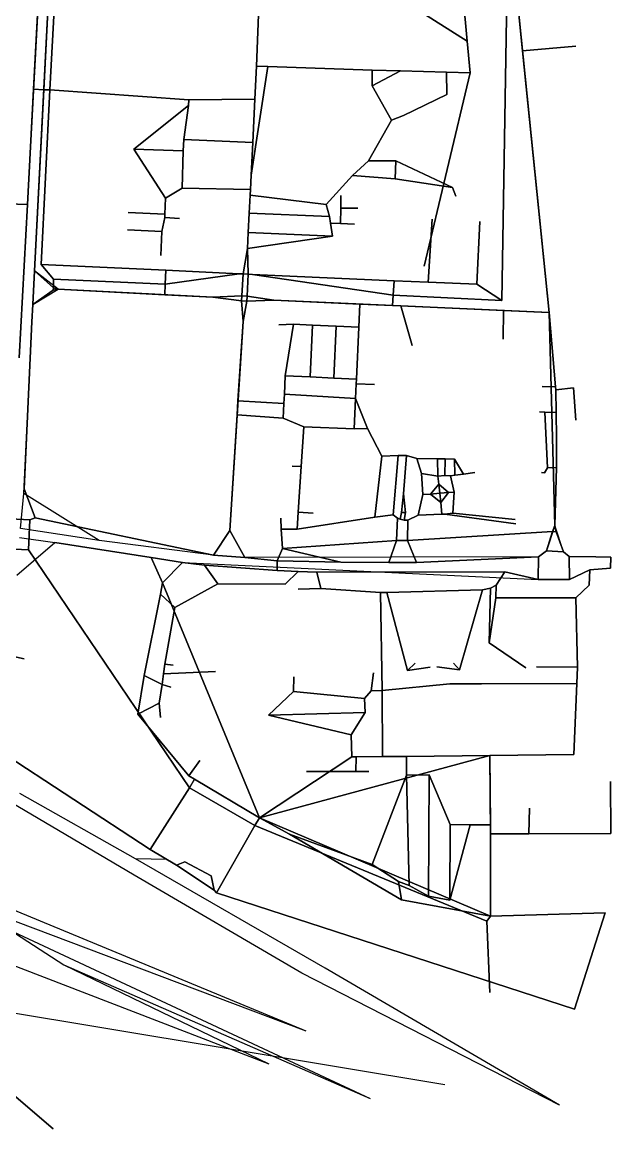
# Model space of a CAD drawing. Header units: metres. Extents: x 327752 to 330295, y 2791490 to 2794271.
# Drawn here: x 329762 to 330269, y 2791490 to 2792442 of the extents above; entities that cross this region are included whole.
import ezdxf

# ---------------------------------------------------------------- set-up
doc = ezdxf.new("R2010")
doc.units = ezdxf.units.M

msp = doc.modelspace()

# ---------------------------------------------------------------- linework, layer by layer
for p, q in [((329772.95, 2792228.06), (329793.61, 2792628.79)), ((329780.36, 2792538.51), (329759.77, 2792153.4)), ((329780.99, 2792383.92), (329787.46, 2792509.58)), ((329787.46, 2792509.58), (329780.99, 2792383.92)), ((329786.19, 2792383.79), (329793.25, 2792512.31)), ((329793.25, 2792512.31), (329786.19, 2792383.79)), ((329963.88, 2792404.3), (329967.89, 2792502.32)), ((329967.89, 2792502.32), (329963.88, 2792404.3)), ((330145.12, 2792425.69), (330140.7, 2792476.62)), ((330140.7, 2792476.62), (330145.12, 2792425.69)), ((330179.63, 2792478.36), (330175.08, 2792202.64)), ((330175.08, 2792202.64), (330179.63, 2792478.36)), ((330089.02, 2792461.78), (330145.12, 2792425.69)), ((330145.12, 2792425.69), (330089.02, 2792461.78)), ((330215.62, 2792192.45), (330188.23, 2792463.48)), ((330192.77, 2792417.41), (330188.23, 2792463.48)), ((330188.23, 2792463.48), (330192.77, 2792417.41)), ((330188.23, 2792463.48), (330215.62, 2792192.45)), ((329772.25, 2792384.38), (329776.26, 2792459.44)), ((329776.26, 2792459.44), (329772.25, 2792384.38)), ((330145.12, 2792425.69), (330147.66, 2792398.48)), ((330147.66, 2792398.48), (330145.12, 2792425.69)), ((330192.77, 2792417.41), (330238.73, 2792421.47)), ((330238.73, 2792421.47), (330192.77, 2792417.41)), ((330215.62, 2792192.45), (330192.77, 2792417.41)), ((330192.77, 2792417.41), (330215.62, 2792192.45)), ((329973.82, 2792403.96), (329959.51, 2792310.44)), ((329959.51, 2792310.44), (329973.82, 2792403.96)), ((329963.88, 2792404.3), (329962.48, 2792375.9)), ((329962.48, 2792375.9), (329963.88, 2792404.3)), ((329973.82, 2792403.96), (329963.88, 2792404.3)), ((329963.88, 2792404.3), (329973.82, 2792403.96)), ((329973.82, 2792403.96), (330063.5, 2792400.98)), ((330063.5, 2792400.98), (329973.82, 2792403.96)), ((330063.5, 2792400.98), (330063.6, 2792387.51)), ((330063.5, 2792400.98), (330088, 2792400.26)), ((330063.6, 2792387.51), (330063.5, 2792400.98)), ((330088, 2792400.26), (330063.5, 2792400.98)), ((330063.6, 2792387.51), (330088, 2792400.26)), ((330088, 2792400.26), (330063.6, 2792387.51)), ((330088, 2792400.26), (330127.31, 2792399.09)), ((330127.31, 2792399.09), (330088, 2792400.26)), ((330108.26, 2792232.21), (330147.66, 2792398.48)), ((330147.66, 2792398.48), (330108.26, 2792232.21)), ((330147.66, 2792398.48), (330127.31, 2792399.09)), ((330127.78, 2792379.79), (330127.31, 2792399.09)), ((330127.31, 2792399.09), (330127.78, 2792379.79)), ((330127.31, 2792399.09), (330147.66, 2792398.48)), ((329772.25, 2792384.38), (329766.88, 2792285.35)), ((329766.88, 2792285.35), (329772.25, 2792384.38)), ((329780.99, 2792383.92), (329772.25, 2792384.38)), ((329772.25, 2792384.38), (329780.99, 2792383.92)), ((330080.02, 2792357.73), (330063.6, 2792387.51)), ((330063.6, 2792387.51), (330080.02, 2792357.73)), ((329780.99, 2792383.92), (329772.95, 2792228.06)), ((329772.95, 2792228.06), (329780.99, 2792383.92)), ((329778.64, 2792233.74), (329786.19, 2792383.79)), ((329786.19, 2792383.79), (329778.64, 2792233.74)), ((329780.99, 2792383.92), (329786.19, 2792383.79)), ((329786.19, 2792383.79), (329780.99, 2792383.92)), ((329905.68, 2792375.24), (329786.19, 2792383.79)), ((329786.19, 2792383.79), (329905.68, 2792375.24)), ((329905.68, 2792375.24), (329905.49, 2792370.54)), ((329905.49, 2792370.54), (329905.68, 2792375.24)), ((329962.48, 2792375.9), (329905.68, 2792375.24)), ((329905.68, 2792375.24), (329962.48, 2792375.9)), ((329960.8, 2792338.68), (329962.48, 2792375.9)), ((329962.48, 2792375.9), (329960.8, 2792338.68)), ((330090.36, 2792361.72), (330127.78, 2792379.79)), ((330090.36, 2792361.72), (330127.78, 2792379.79)), ((330127.78, 2792379.79), (330090.36, 2792361.72)), ((330127.78, 2792379.79), (330090.36, 2792361.72)), ((329858.5, 2792332.98), (329905.49, 2792370.54)), ((329905.49, 2792370.54), (329858.5, 2792332.98)), ((329901.49, 2792341.07), (329905.49, 2792370.54)), ((329905.49, 2792370.54), (329901.49, 2792341.07)), ((330060.33, 2792322.7), (330080.02, 2792357.73)), ((330080.02, 2792357.73), (330060.33, 2792322.7)), ((330080.02, 2792357.73), (330090.36, 2792361.72)), ((330090.36, 2792361.72), (330080.02, 2792357.73)), ((329901.49, 2792341.07), (329901.04, 2792331.34)), ((329901.04, 2792331.34), (329901.49, 2792341.07)), ((329960.8, 2792338.68), (329901.49, 2792341.07)), ((329901.49, 2792341.07), (329960.8, 2792338.68)), ((329959.51, 2792310.44), (329960.8, 2792338.68)), ((329960.8, 2792338.68), (329959.51, 2792310.44)), ((329901.04, 2792331.34), (329858.5, 2792332.98)), ((329858.5, 2792332.98), (329901.04, 2792331.34)), ((329858.5, 2792332.98), (329885.69, 2792290.83)), ((329885.69, 2792290.83), (329858.5, 2792332.98)), ((329901.04, 2792331.34), (329900.1, 2792299.39)), ((329900.1, 2792299.39), (329901.04, 2792331.34)), ((330046.49, 2792310.1), (330060.33, 2792322.7)), ((330060.33, 2792322.7), (330046.49, 2792310.1)), ((330083.97, 2792322.95), (330060.33, 2792322.7)), ((330060.33, 2792322.7), (330083.97, 2792322.95)), ((330083.97, 2792322.95), (330083.22, 2792307.45)), ((330083.22, 2792307.45), (330083.97, 2792322.95)), ((330132.62, 2792300.04), (330083.97, 2792322.95)), ((330083.97, 2792322.95), (330132.62, 2792300.04)), ((329959.51, 2792310.44), (329958.84, 2792298.07)), ((329958.84, 2792298.07), (329959.51, 2792310.44)), ((330024.03, 2792285.19), (330046.49, 2792310.1)), ((330046.49, 2792310.1), (330024.03, 2792285.19)), ((330046.49, 2792310.1), (330083.22, 2792307.45)), ((330083.22, 2792307.45), (330046.49, 2792310.1)), ((329900.1, 2792299.39), (329885.69, 2792290.83)), ((329885.69, 2792290.83), (329900.1, 2792299.39)), ((329958.84, 2792298.07), (329900.1, 2792299.39)), ((329900.1, 2792299.39), (329958.84, 2792298.07)), ((330132.62, 2792300.04), (330083.22, 2792307.45)), ((330083.22, 2792307.45), (330132.62, 2792300.04)), ((330132.62, 2792300.04), (330135.57, 2792292.41)), ((330135.57, 2792292.41), (330132.62, 2792300.04)), ((329885.69, 2792290.83), (329885.23, 2792276.98)), ((329885.23, 2792276.98), (329885.69, 2792290.83)), ((329957.75, 2792277.84), (329958.58, 2792293.2)), ((329958.58, 2792293.2), (329957.75, 2792277.84)), ((329958.84, 2792298.07), (329958.58, 2792293.2)), ((329958.58, 2792293.2), (329958.84, 2792298.07)), ((329958.58, 2792293.2), (330024.03, 2792285.19)), ((330024.03, 2792285.19), (329958.58, 2792293.2)), ((330036.42, 2792282.22), (330036.59, 2792292.98)), ((330036.59, 2792292.98), (330036.42, 2792282.22)), ((329766.88, 2792285.35), (329686.3, 2792287.89)), ((329686.3, 2792287.89), (329766.88, 2792285.35)), ((329759.77, 2792153.4), (329766.88, 2792285.35)), ((329766.88, 2792285.35), (329759.77, 2792153.4)), ((330026.92, 2792274.89), (330024.03, 2792285.19)), ((330024.03, 2792285.19), (330026.92, 2792274.89)), ((330036.42, 2792282.22), (330036.28, 2792268.8)), ((330036.28, 2792268.8), (330036.42, 2792282.22)), ((330051.05, 2792282.15), (330036.42, 2792282.22)), ((330036.42, 2792282.22), (330051.05, 2792282.15)), ((329853.74, 2792278.46), (329885.23, 2792276.98)), ((329885.23, 2792276.98), (329853.74, 2792278.46)), ((329882.61, 2792262.16), (329885.13, 2792274.06)), ((329885.13, 2792274.06), (329882.61, 2792262.16)), ((329885.13, 2792274.06), (329885.23, 2792276.98)), ((329885.23, 2792276.98), (329885.13, 2792274.06)), ((329885.13, 2792274.06), (329897.77, 2792273.35)), ((329897.77, 2792273.35), (329885.13, 2792274.06)), ((329956.73, 2792261.19), (329957.75, 2792277.84)), ((329957.75, 2792277.84), (329956.73, 2792261.19)), ((329957.75, 2792277.84), (330026.92, 2792274.89)), ((330026.92, 2792274.89), (329957.75, 2792277.84)), ((330027.76, 2792269.19), (330026.92, 2792274.89)), ((330026.92, 2792274.89), (330027.76, 2792269.19)), ((330111.68, 2792218.49), (330115.04, 2792272.64)), ((330115.04, 2792272.64), (330111.68, 2792218.49)), ((330156.24, 2792270.51), (330153.5, 2792216.68)), ((330153.5, 2792216.68), (330156.24, 2792270.51)), ((329882.61, 2792262.16), (329852.99, 2792263.46)), ((329852.99, 2792263.46), (329882.61, 2792262.16)), ((329882.61, 2792262.16), (329881.63, 2792241.41)), ((329881.63, 2792241.41), (329882.61, 2792262.16)), ((329956.11, 2792247.45), (329956.73, 2792261.19)), ((329956.73, 2792261.19), (329956.11, 2792247.45)), ((329956.73, 2792261.19), (330029.42, 2792258)), ((330029.42, 2792258), (329956.73, 2792261.19)), ((330029.42, 2792258), (330027.76, 2792269.19)), ((330027.76, 2792269.19), (330029.42, 2792258)), ((330027.76, 2792269.19), (330036.28, 2792268.8)), ((330036.28, 2792268.8), (330027.76, 2792269.19)), ((330036.28, 2792268.8), (330048.24, 2792268.24)), ((330048.24, 2792268.24), (330036.28, 2792268.8)), ((329956.11, 2792247.45), (330029.42, 2792258)), ((330029.42, 2792258), (329956.11, 2792247.45)), ((329952.66, 2792225.55), (329956.11, 2792247.45)), ((329956.11, 2792247.45), (329952.66, 2792225.55)), ((329956.92, 2792225.26), (329956.11, 2792247.45)), ((329956.11, 2792247.45), (329956.92, 2792225.26)), ((329886, 2792228.74), (329778.64, 2792233.74)), ((329778.64, 2792233.74), (329789.49, 2792221.08)), ((329778.64, 2792233.74), (329886, 2792228.74)), ((329789.49, 2792221.08), (329778.64, 2792233.74)), ((329771.46, 2792199.1), (329772.95, 2792228.06)), ((329772.95, 2792228.06), (329771.46, 2792199.1)), ((329793.44, 2792212.42), (329772.95, 2792228.06)), ((329772.95, 2792228.06), (329789.3, 2792213.68)), ((329789.3, 2792213.68), (329772.95, 2792228.06)), ((329886, 2792228.74), (329885.52, 2792216.66)), ((329885.52, 2792216.66), (329886, 2792228.74)), ((329885.52, 2792216.66), (329949.14, 2792225.74)), ((329949.14, 2792225.74), (329885.52, 2792216.66)), ((329886, 2792228.74), (329949.14, 2792225.74)), ((329949.14, 2792225.74), (329886, 2792228.74)), ((329949.14, 2792225.74), (329952.66, 2792225.55)), ((329952.66, 2792225.55), (329949.14, 2792225.74)), ((329951.26, 2792206.6), (329952.66, 2792225.55)), ((329952.66, 2792225.55), (329951.26, 2792206.6)), ((329956.92, 2792225.26), (329952.66, 2792225.55)), ((329952.66, 2792225.55), (329956.92, 2792225.26)), ((329956.92, 2792225.26), (329955.84, 2792206.41)), ((329955.84, 2792206.41), (329956.92, 2792225.26)), ((329960.52, 2792225.07), (329956.92, 2792225.26)), ((329956.92, 2792225.26), (329960.52, 2792225.07)), ((330081.56, 2792207.29), (329960.52, 2792225.07)), ((330082.31, 2792219.66), (329960.52, 2792225.07)), ((329960.52, 2792225.07), (330082.31, 2792219.66)), ((329960.52, 2792225.07), (330081.56, 2792207.29)), ((329789.17, 2792211.45), (329789.3, 2792213.68)), ((329789.3, 2792213.68), (329789.17, 2792211.45)), ((329789.3, 2792213.68), (329789.49, 2792221.08)), ((329789.49, 2792221.08), (329789.3, 2792213.68)), ((329793.44, 2792212.42), (329789.3, 2792213.68)), ((329789.3, 2792213.68), (329793.44, 2792212.42)), ((329885.52, 2792216.66), (329789.49, 2792221.08)), ((329789.49, 2792221.08), (329885.52, 2792216.66)), ((329885.16, 2792207.6), (329885.52, 2792216.66)), ((329885.52, 2792216.66), (329885.16, 2792207.6)), ((330081.56, 2792207.29), (330082.31, 2792219.66)), ((330082.31, 2792219.66), (330081.56, 2792207.29)), ((330082.31, 2792219.66), (330111.68, 2792218.49)), ((330111.68, 2792218.49), (330082.31, 2792219.66)), ((330111.68, 2792218.49), (330153.5, 2792216.68)), ((330153.5, 2792216.68), (330111.68, 2792218.49)), ((330153.5, 2792216.68), (330175.08, 2792202.64)), ((330175.08, 2792202.64), (330153.5, 2792216.68)), ((329771.46, 2792199.1), (329793.44, 2792212.42)), ((329771.46, 2792199.1), (329789.17, 2792211.45)), ((329789.17, 2792211.45), (329771.46, 2792199.1)), ((329793.44, 2792212.42), (329789.17, 2792211.45)), ((329789.17, 2792211.45), (329793.44, 2792212.42)), ((329926.37, 2792205.4), (329793.44, 2792212.42)), ((329885.16, 2792207.6), (329793.44, 2792212.42)), ((329793.44, 2792212.42), (329885.16, 2792207.6)), ((329793.44, 2792212.42), (329926.37, 2792205.4)), ((329926.37, 2792205.4), (329885.16, 2792207.6)), ((329885.16, 2792207.6), (329926.37, 2792205.4)), ((329926.37, 2792205.4), (329951.26, 2792206.6)), ((329951.26, 2792206.6), (329926.37, 2792205.4)), ((329926.37, 2792205.4), (329951.11, 2792202.39)), ((329951.11, 2792202.39), (329926.37, 2792205.4)), ((329951.26, 2792206.6), (329951.11, 2792202.39)), ((329951.11, 2792202.39), (329951.26, 2792206.6)), ((329951.26, 2792206.6), (329955.84, 2792206.41)), ((329955.84, 2792206.41), (329951.26, 2792206.6)), ((329955.84, 2792206.41), (329955.76, 2792202.15)), ((329955.76, 2792202.15), (329955.84, 2792206.41)), ((329978.76, 2792202.89), (329955.84, 2792206.41)), ((329955.84, 2792206.41), (329978.76, 2792202.89)), ((330081.02, 2792198.38), (330081.56, 2792207.29)), ((330081.56, 2792207.29), (330081.02, 2792198.38)), ((330081.56, 2792207.29), (330175.08, 2792202.64)), ((330175.08, 2792202.64), (330081.56, 2792207.29)), ((329763.89, 2792036.65), (329771.46, 2792199.1)), ((329770.7, 2792184.29), (329771.46, 2792199.1)), ((329771.46, 2792199.1), (329770.7, 2792184.29)), ((329951.11, 2792202.39), (329955.76, 2792202.15)), ((329951.11, 2792202.39), (329952.44, 2792184.54)), ((329952.44, 2792184.54), (329951.11, 2792202.39)), ((329955.76, 2792202.15), (329951.11, 2792202.39)), ((329952.44, 2792184.54), (329955.76, 2792202.15)), ((329955.76, 2792202.15), (329952.44, 2792184.54)), ((329978.76, 2792202.89), (329955.76, 2792202.15)), ((329955.76, 2792202.15), (329978.76, 2792202.89)), ((330215.62, 2792192.45), (329978.76, 2792202.89)), ((329978.76, 2792202.89), (330052.83, 2792199.62)), ((329978.76, 2792202.89), (330215.62, 2792192.45)), ((330052.83, 2792199.62), (329978.76, 2792202.89)), ((330051.9, 2792179.7), (330052.83, 2792199.62)), ((330052.83, 2792199.62), (330051.9, 2792179.7)), ((330052.83, 2792199.62), (330081.02, 2792198.38)), ((330081.02, 2792198.38), (330052.83, 2792199.62)), ((330081.02, 2792198.38), (330088.19, 2792198.06)), ((330088.19, 2792198.06), (330081.02, 2792198.38)), ((330176.56, 2792194.17), (330088.19, 2792198.06)), ((330088.19, 2792198.06), (330176.56, 2792194.17)), ((330088.19, 2792198.06), (330097.79, 2792163.85)), ((330097.79, 2792163.85), (330088.19, 2792198.06)), ((330176.56, 2792194.17), (330176.25, 2792169.53)), ((330176.25, 2792169.53), (330176.56, 2792194.17)), ((330215.62, 2792192.45), (330176.56, 2792194.17)), ((330176.56, 2792194.17), (330215.62, 2792192.45)), ((329764.27, 2792040.57), (329770.7, 2792184.29)), ((329764.27, 2792040.57), (329770.7, 2792184.29)), ((329770.7, 2792184.29), (329764.27, 2792040.57)), ((329770.7, 2792184.29), (329764.27, 2792040.57)), ((329941.14, 2792004.88), (329952.44, 2792184.54)), ((329952.44, 2792184.54), (329941.14, 2792004.88)), ((329947.92, 2792116.43), (329952.44, 2792184.54)), ((329952.44, 2792184.54), (329947.92, 2792116.43)), ((330215.62, 2792192.45), (330221.26, 2792128.37)), ((330215.62, 2792192.45), (330220.51, 2792009.1)), ((330221.26, 2792128.37), (330215.62, 2792192.45)), ((330220.51, 2792009.1), (330215.62, 2792192.45)), ((329995.82, 2792182.27), (329983.17, 2792181.71)), ((329983.17, 2792181.71), (329995.82, 2792182.27)), ((329988.78, 2792137.82), (329995.82, 2792182.27)), ((329995.82, 2792182.27), (329988.78, 2792137.82)), ((330012.23, 2792181.52), (329995.82, 2792182.27)), ((329995.82, 2792182.27), (330012.23, 2792181.52)), ((330010.05, 2792136.87), (330012.23, 2792181.52)), ((330012.23, 2792181.52), (330010.05, 2792136.87)), ((330012.23, 2792181.52), (330032.58, 2792180.59)), ((330032.58, 2792180.59), (330012.23, 2792181.52)), ((330030.41, 2792135.95), (330032.58, 2792180.59)), ((330032.58, 2792180.59), (330030.41, 2792135.95)), ((330032.58, 2792180.59), (330051.9, 2792179.7)), ((330051.9, 2792179.7), (330032.58, 2792180.59)), ((330049.93, 2792135.06), (330051.9, 2792179.7)), ((330051.9, 2792179.7), (330049.93, 2792135.06)), ((329988.78, 2792137.82), (329988.01, 2792122.04)), ((329988.01, 2792122.04), (329988.78, 2792137.82)), ((330010.05, 2792136.87), (329988.78, 2792137.82)), ((329988.78, 2792137.82), (330010.05, 2792136.87)), ((330010.05, 2792136.87), (330030.41, 2792135.95)), ((330030.41, 2792135.95), (330010.05, 2792136.87)), ((330030.41, 2792135.95), (330049.93, 2792135.06)), ((330049.93, 2792135.06), (330030.41, 2792135.95)), ((330049.18, 2792118.25), (330049.75, 2792131.01)), ((330049.75, 2792131.01), (330049.18, 2792118.25)), ((330049.93, 2792135.06), (330049.75, 2792131.01)), ((330049.75, 2792131.01), (330049.93, 2792135.06)), ((330049.75, 2792131.01), (330065.56, 2792130.41)), ((330065.56, 2792130.41), (330049.75, 2792131.01)), ((330221.26, 2792128.37), (330209.7, 2792128.71)), ((330209.7, 2792128.71), (330221.26, 2792128.37)), ((330221.26, 2792128.37), (330221.36, 2792125.67)), ((330221.36, 2792125.67), (330221.26, 2792128.37)), ((330236.66, 2792127.61), (330221.36, 2792125.67)), ((330221.36, 2792125.67), (330236.66, 2792127.61)), ((330238.68, 2792099.75), (330236.66, 2792127.61)), ((330236.66, 2792127.61), (330238.68, 2792099.75)), ((329988.01, 2792122.04), (329987.62, 2792113.94)), ((329987.62, 2792113.94), (329988.01, 2792122.04)), ((330049.18, 2792118.25), (329988.01, 2792122.04)), ((329988.01, 2792122.04), (330049.18, 2792118.25)), ((330048.09, 2792092.22), (330049.18, 2792118.25)), ((330049.18, 2792118.25), (330048.09, 2792092.22)), ((330049.18, 2792118.25), (330059.59, 2792092.39)), ((330059.59, 2792092.39), (330049.18, 2792118.25)), ((330221.88, 2792106.25), (330221.36, 2792125.67)), ((330221.36, 2792125.67), (330221.88, 2792106.25)), ((329947.92, 2792116.43), (329947.42, 2792104.3)), ((329947.42, 2792104.3), (329947.92, 2792116.43)), ((329987.62, 2792113.94), (329947.92, 2792116.43)), ((329947.92, 2792116.43), (329987.62, 2792113.94)), ((329987.62, 2792113.94), (329986.97, 2792101.49)), ((329986.97, 2792101.49), (329987.62, 2792113.94)), ((329941.14, 2792004.88), (329947.42, 2792104.3)), ((329947.42, 2792104.3), (329941.14, 2792004.88)), ((329986.97, 2792101.49), (329947.42, 2792104.3)), ((329947.42, 2792104.3), (329986.97, 2792101.49)), ((330004.73, 2792093.84), (329986.97, 2792101.49)), ((329986.97, 2792101.49), (330004.73, 2792093.84)), ((330212.08, 2792106.73), (330207.36, 2792106.86)), ((330207.36, 2792106.86), (330212.08, 2792106.73)), ((330221.88, 2792106.25), (330212.08, 2792106.73)), ((330212.08, 2792106.73), (330221.88, 2792106.25)), ((330212.08, 2792106.73), (330214.18, 2792058.81)), ((330214.18, 2792058.81), (330212.08, 2792106.73)), ((330222.14, 2792084.53), (330221.88, 2792106.25)), ((330221.88, 2792106.25), (330222.14, 2792084.53)), ((330004.73, 2792093.84), (330002.55, 2792059.8)), ((330002.55, 2792059.8), (330004.73, 2792093.84)), ((330048.09, 2792092.22), (330004.73, 2792093.84)), ((330004.73, 2792093.84), (330048.09, 2792092.22)), ((330048.09, 2792092.22), (330059.59, 2792092.39)), ((330059.59, 2792092.39), (330048.09, 2792092.22)), ((330059.59, 2792092.39), (330071.84, 2792068.86)), ((330071.84, 2792068.86), (330059.59, 2792092.39)), ((330222.01, 2792058.94), (330222.14, 2792084.53)), ((330222.14, 2792084.53), (330222.01, 2792058.94)), ((330065.8, 2792016.32), (330071.84, 2792068.86)), ((330071.84, 2792068.86), (330065.8, 2792016.32)), ((330071.84, 2792068.86), (330085.89, 2792069.44)), ((330085.89, 2792069.44), (330071.84, 2792068.86)), ((330085.89, 2792069.44), (330081.52, 2792018.21)), ((330081.52, 2792018.21), (330085.89, 2792069.44)), ((330093.04, 2792069.42), (330085.89, 2792069.44)), ((330085.89, 2792069.44), (330093.04, 2792069.42)), ((330093.04, 2792069.42), (330090.55, 2792036.32)), ((330090.55, 2792036.32), (330093.04, 2792069.42)), ((330101.88, 2792066.85), (330093.04, 2792069.42)), ((330093.04, 2792069.42), (330101.88, 2792066.85)), ((330105.93, 2792053.8), (330101.88, 2792066.85)), ((330101.88, 2792066.85), (330119.62, 2792066.45)), ((330101.88, 2792066.85), (330105.93, 2792053.8)), ((330119.62, 2792066.45), (330101.88, 2792066.85)), ((330119.98, 2792051.65), (330119.62, 2792066.45)), ((330119.62, 2792066.45), (330119.98, 2792051.65)), ((330119.62, 2792066.45), (330126.24, 2792066.3)), ((330126.24, 2792066.3), (330119.62, 2792066.45)), ((330126.08, 2792052.05), (330126.24, 2792066.3)), ((330126.24, 2792066.3), (330126.08, 2792052.05)), ((330134.28, 2792066.12), (330126.24, 2792066.3)), ((330126.24, 2792066.3), (330134.28, 2792066.12)), ((330134.49, 2792052.31), (330134.28, 2792066.12)), ((330142.11, 2792053.37), (330134.28, 2792066.12)), ((330134.28, 2792066.12), (330134.49, 2792052.31)), ((330134.28, 2792066.12), (330142.11, 2792053.37)), ((330002.55, 2792059.8), (329994.66, 2792060.13)), ((329994.66, 2792060.13), (330002.55, 2792059.8)), ((329999.92, 2792020.46), (330002.55, 2792059.8)), ((330002.55, 2792059.8), (329999.92, 2792020.46)), ((330105.93, 2792053.8), (330107.12, 2792035.63)), ((330105.93, 2792053.8), (330119.98, 2792051.65)), ((330107.12, 2792035.63), (330105.93, 2792053.8)), ((330119.98, 2792051.65), (330105.93, 2792053.8)), ((330119.98, 2792051.65), (330126.08, 2792052.05)), ((330126.08, 2792052.05), (330119.98, 2792051.65)), ((330119.98, 2792051.65), (330120.75, 2792044.67)), ((330120.75, 2792044.67), (330119.98, 2792051.65)), ((330130.92, 2792051.68), (330126.08, 2792052.05)), ((330126.08, 2792052.05), (330130.92, 2792051.68)), ((330130.92, 2792051.68), (330134.49, 2792052.31)), ((330134.49, 2792052.31), (330130.92, 2792051.68)), ((330134.14, 2792037.8), (330130.92, 2792051.68)), ((330130.92, 2792051.68), (330134.14, 2792037.8)), ((330134.49, 2792052.31), (330142.11, 2792053.37)), ((330142.11, 2792053.37), (330134.49, 2792052.31)), ((330142.11, 2792053.37), (330151.93, 2792054.56)), ((330151.93, 2792054.56), (330142.11, 2792053.37)), ((330209.2, 2792054.68), (330211.65, 2792054.51)), ((330211.65, 2792054.51), (330209.2, 2792054.68)), ((330214.18, 2792058.81), (330211.65, 2792054.51)), ((330214.18, 2792058.81), (330211.65, 2792054.51)), ((330211.65, 2792054.51), (330214.18, 2792058.81)), ((330211.65, 2792054.51), (330214.18, 2792058.81)), ((330222.01, 2792058.94), (330214.18, 2792058.81)), ((330214.18, 2792058.81), (330222.01, 2792058.94)), ((330220.51, 2792009.1), (330222.01, 2792058.94)), ((330222.01, 2792058.94), (330220.51, 2792009.1)), ((330120.75, 2792044.67), (330113.58, 2792036.14)), ((330113.58, 2792036.14), (330120.75, 2792044.67)), ((330121.63, 2792036.8), (330120.75, 2792044.67)), ((330120.75, 2792044.67), (330121.63, 2792036.8)), ((330120.75, 2792044.67), (330129.16, 2792037.4)), ((330129.16, 2792037.4), (330120.75, 2792044.67)), ((329760.92, 2792006.61), (329763.89, 2792036.65)), ((329828.78, 2791996.07), (329763.89, 2792036.65)), ((329773.56, 2792015.72), (329764.27, 2792040.57)), ((329764.27, 2792040.57), (329773.56, 2792015.72)), ((330088.85, 2792020.3), (330090.55, 2792036.32)), ((330090.55, 2792036.32), (330088.85, 2792020.3)), ((330092.22, 2792020.18), (330090.55, 2792036.32)), ((330090.55, 2792036.32), (330092.22, 2792020.18)), ((330107.12, 2792035.63), (330102.97, 2792017.89)), ((330102.97, 2792017.89), (330107.12, 2792035.63)), ((330107.12, 2792035.63), (330113.58, 2792036.14)), ((330113.58, 2792036.14), (330107.12, 2792035.63)), ((330121.63, 2792036.8), (330113.58, 2792036.14)), ((330113.58, 2792036.14), (330121.63, 2792036.8)), ((330122.57, 2792028.76), (330113.58, 2792036.14)), ((330113.58, 2792036.14), (330122.57, 2792028.76)), ((330121.63, 2792036.8), (330129.16, 2792037.4)), ((330129.16, 2792037.4), (330121.63, 2792036.8)), ((330121.63, 2792036.8), (330122.57, 2792028.76)), ((330122.57, 2792028.76), (330121.63, 2792036.8)), ((330122.57, 2792028.76), (330129.16, 2792037.4)), ((330129.16, 2792037.4), (330122.57, 2792028.76)), ((330134.14, 2792037.8), (330129.16, 2792037.4)), ((330129.16, 2792037.4), (330134.14, 2792037.8)), ((330132.81, 2792019.65), (330134.14, 2792037.8)), ((330134.14, 2792037.8), (330132.81, 2792019.65)), ((330123.29, 2792018.88), (330122.57, 2792028.76)), ((330122.57, 2792028.76), (330123.29, 2792018.88)), ((329769.04, 2792013.96), (329752.29, 2792014.81)), ((329752.29, 2792014.81), (329769.04, 2792013.96)), ((329769.04, 2792013.96), (329767.74, 2791988.18)), ((329767.74, 2791988.18), (329769.04, 2792013.96)), ((329773.56, 2792015.72), (329769.04, 2792013.96)), ((329769.04, 2792013.96), (329773.56, 2792015.72)), ((329773.56, 2792015.72), (329926.95, 2791983.41)), ((329926.95, 2791983.41), (329773.56, 2792015.72)), ((329984.81, 2792015.5), (329985.1, 2792005.79)), ((329985.1, 2792005.79), (329984.81, 2792015.5)), ((329998.92, 2792005.8), (329999.92, 2792020.46)), ((329999.92, 2792020.46), (329998.92, 2792005.8)), ((329998.92, 2792005.8), (330065.8, 2792016.32)), ((330065.8, 2792016.32), (329998.92, 2792005.8)), ((329999.92, 2792020.46), (330012.82, 2792019.79)), ((330012.82, 2792019.79), (329999.92, 2792020.46)), ((330065.8, 2792016.32), (330081.52, 2792018.21)), ((330081.52, 2792018.21), (330065.8, 2792016.32)), ((330081.52, 2792018.21), (330085.15, 2792015.41)), ((330085.15, 2792015.41), (330081.52, 2792018.21)), ((330084.53, 2791996.21), (330085.15, 2792015.41)), ((330085.15, 2792015.41), (330084.53, 2791996.21)), ((330087.56, 2792014.41), (330085.15, 2792015.41)), ((330085.15, 2792015.41), (330087.56, 2792014.41)), ((330087.56, 2792014.41), (330088.85, 2792020.3)), ((330088.85, 2792020.3), (330087.56, 2792014.41)), ((330087.56, 2792014.41), (330091.08, 2792013.75)), ((330091.08, 2792013.75), (330087.56, 2792014.41)), ((330088.85, 2792020.3), (330092.22, 2792020.18)), ((330092.22, 2792020.18), (330088.85, 2792020.3)), ((330091.08, 2792013.75), (330092.22, 2792020.18)), ((330092.22, 2792020.18), (330091.08, 2792013.75)), ((330094.15, 2792013.66), (330091.08, 2792013.75)), ((330091.08, 2792013.75), (330094.15, 2792013.66)), ((330093.87, 2791996.12), (330094.15, 2792013.66)), ((330094.15, 2792013.66), (330093.87, 2791996.12)), ((330094.15, 2792013.66), (330102.97, 2792017.89)), ((330102.97, 2792017.89), (330094.15, 2792013.66)), ((330102.97, 2792017.89), (330123.29, 2792018.88)), ((330123.29, 2792018.88), (330102.97, 2792017.89)), ((330126, 2792018.88), (330123.29, 2792018.88)), ((330123.29, 2792018.88), (330126, 2792018.88)), ((330132.81, 2792019.65), (330126, 2792018.88)), ((330126, 2792018.88), (330132.81, 2792019.65)), ((330126, 2792018.88), (330186.97, 2792010.54)), ((330186.97, 2792010.54), (330126, 2792018.88)), ((330132.81, 2792019.65), (330186.46, 2792014.21)), ((330186.46, 2792014.21), (330132.81, 2792019.65)), ((329828.78, 2791996.07), (329760.92, 2792006.61)), ((329926.95, 2791983.41), (329941.14, 2792004.88)), ((329941.14, 2792004.88), (329926.95, 2791983.41)), ((329954.07, 2791981.59), (329941.14, 2792004.88)), ((329941.14, 2792004.88), (329954.07, 2791981.59)), ((329985.1, 2792005.79), (329998.92, 2792005.8)), ((329998.92, 2792005.8), (329985.1, 2792005.79)), ((329986.27, 2791989.23), (329985.1, 2792005.79)), ((329985.1, 2792005.79), (329986.27, 2791989.23)), ((330093.87, 2791996.12), (330218.64, 2792003.83)), ((330218.64, 2792003.83), (330093.87, 2791996.12)), ((330220.51, 2792009.1), (330213.32, 2791987.34)), ((330213.32, 2791987.34), (330218.64, 2792003.83)), ((330218.64, 2792003.83), (330213.32, 2791987.34)), ((330220.51, 2792009.1), (330218.64, 2792003.83)), ((330218.64, 2792003.83), (330220.51, 2792009.1)), ((330218.64, 2792003.83), (330221.74, 2792003.69)), ((330221.74, 2792003.69), (330218.64, 2792003.83)), ((330220.51, 2792009.1), (330221.74, 2792003.69)), ((330228.15, 2791986.29), (330220.51, 2792009.1)), ((330221.74, 2792003.69), (330220.51, 2792009.1)), ((330228.15, 2791986.29), (330221.74, 2792003.69)), ((330221.74, 2792003.69), (330228.15, 2791986.29)), ((329757.83, 2791966.34), (329790.43, 2791994.41)), ((329760.14, 2791998.86), (329790.43, 2791994.41)), ((329873.45, 2791981.52), (329790.43, 2791994.41)), ((329790.43, 2791994.41), (329873.45, 2791981.52)), ((329926.95, 2791983.41), (329828.78, 2791996.07)), ((329986.27, 2791989.23), (330084.53, 2791996.21)), ((330084.53, 2791996.21), (329986.27, 2791989.23)), ((330077.9, 2791977.17), (330084.53, 2791996.21)), ((330084.53, 2791996.21), (330077.9, 2791977.17)), ((330093.87, 2791996.12), (330084.53, 2791996.21)), ((330084.53, 2791996.21), (330093.87, 2791996.12)), ((330101.69, 2791977.28), (330093.87, 2791996.12)), ((330093.87, 2791996.12), (330101.69, 2791977.28)), ((329749.77, 2791989.08), (329767.74, 2791988.18)), ((329767.74, 2791988.18), (329749.77, 2791989.08)), ((329767.74, 2791988.18), (329906.44, 2791783.29)), ((329906.44, 2791783.29), (329767.74, 2791988.18)), ((329981.79, 2791978.66), (329986.27, 2791989.23)), ((329986.27, 2791989.23), (329981.79, 2791978.66)), ((330036.63, 2791977.52), (329986.27, 2791989.23)), ((329986.27, 2791989.23), (330036.63, 2791977.52)), ((330206.56, 2791982.15), (330213.32, 2791987.34)), ((330213.32, 2791987.34), (330206.56, 2791982.15)), ((330228.15, 2791986.29), (330213.32, 2791987.34)), ((330213.32, 2791987.34), (330228.15, 2791986.29)), ((330232.86, 2791982.41), (330228.15, 2791986.29)), ((330228.15, 2791986.29), (330232.86, 2791982.41)), ((329883.23, 2791959.82), (329873.45, 2791981.52)), ((329873.45, 2791981.52), (329900.45, 2791977.12)), ((329873.45, 2791981.52), (329883.23, 2791959.82)), ((329900.45, 2791977.12), (329873.45, 2791981.52)), ((329883.23, 2791959.82), (329900.45, 2791977.12)), ((329900.45, 2791977.12), (329883.23, 2791959.82)), ((329900.45, 2791977.12), (329919.15, 2791975)), ((329900.45, 2791977.12), (330206.25, 2791962.54)), ((329919.15, 2791975), (329900.45, 2791977.12)), ((329981.75, 2791970.3), (329919.15, 2791975)), ((329919.15, 2791975), (329930.68, 2791958.9)), ((329919.15, 2791975), (329981.75, 2791970.3)), ((329930.68, 2791958.9), (329919.15, 2791975)), ((329954.07, 2791981.59), (329926.95, 2791983.41)), ((329926.95, 2791983.41), (329954.07, 2791981.59)), ((330206.56, 2791982.15), (329954.07, 2791981.59)), ((329954.07, 2791981.59), (329981.79, 2791978.66)), ((329981.79, 2791978.66), (329954.07, 2791981.59)), ((329981.79, 2791978.66), (329981.75, 2791970.3)), ((329981.75, 2791970.3), (329981.79, 2791978.66)), ((329981.79, 2791978.66), (330036.63, 2791977.52)), ((330036.63, 2791977.52), (329981.79, 2791978.66)), ((330036.63, 2791977.52), (330077.9, 2791977.17)), ((330077.9, 2791977.17), (330036.63, 2791977.52)), ((330101.69, 2791977.28), (330077.9, 2791977.17)), ((330077.9, 2791977.17), (330101.69, 2791977.28)), ((330206.56, 2791982.15), (330101.69, 2791977.28)), ((330101.69, 2791977.28), (330206.56, 2791982.15)), ((330206.25, 2791962.54), (330206.56, 2791982.15)), ((330206.56, 2791982.15), (330206.25, 2791962.54)), ((330233.17, 2791962.68), (330232.86, 2791982.41)), ((330232.86, 2791982.41), (330255.99, 2791982.19)), ((330232.86, 2791982.41), (330233.17, 2791962.68)), ((330255.99, 2791982.19), (330232.86, 2791982.41)), ((330255.99, 2791982.19), (330268.72, 2791981.84)), ((330268.72, 2791981.84), (330255.99, 2791982.19)), ((330268.72, 2791981.84), (330268.43, 2791972.35)), ((330268.43, 2791972.35), (330268.72, 2791981.84)), ((329267.4, 2791974.62), (329798.26, 2791630.93)), ((329981.75, 2791970.3), (329999.87, 2791969.46)), ((329999.87, 2791969.46), (329981.75, 2791970.3)), ((329999.87, 2791969.46), (329988.55, 2791958.7)), ((329988.55, 2791958.7), (329999.87, 2791969.46)), ((330015.97, 2791968.81), (329999.87, 2791969.46)), ((329999.87, 2791969.46), (330015.97, 2791968.81)), ((330177.56, 2791969.29), (330015.97, 2791968.81)), ((330015.97, 2791968.81), (330177.56, 2791969.29)), ((330015.97, 2791968.81), (330019.46, 2791954.8)), ((330019.46, 2791954.8), (330015.97, 2791968.81)), ((330177.56, 2791969.29), (330170.25, 2791957.63)), ((330170.25, 2791957.63), (330177.56, 2791969.29)), ((330206.25, 2791962.54), (330177.56, 2791969.29)), ((330177.56, 2791969.29), (330206.25, 2791962.54)), ((330233.17, 2791962.68), (330250.64, 2791970.91)), ((330250.64, 2791970.91), (330233.17, 2791962.68)), ((330250.64, 2791970.91), (330250.26, 2791957.81)), ((330250.26, 2791957.81), (330250.64, 2791970.91)), ((330250.64, 2791970.91), (330268.43, 2791972.35)), ((330268.43, 2791972.35), (330250.64, 2791970.91)), ((329883.23, 2791959.82), (329881.41, 2791949.97)), ((329881.41, 2791949.97), (329883.23, 2791959.82)), ((329966.7, 2791757.55), (329883.23, 2791959.82)), ((329883.23, 2791959.82), (329966.7, 2791757.55)), ((329930.68, 2791958.9), (329893.62, 2791938.64)), ((329893.62, 2791938.64), (329930.68, 2791958.9)), ((329930.68, 2791958.9), (329988.55, 2791958.7)), ((329930.68, 2791958.9), (329988.55, 2791958.7)), ((329988.55, 2791958.7), (329930.68, 2791958.9)), ((329988.55, 2791958.7), (329930.68, 2791958.9)), ((330170.25, 2791957.63), (330165.35, 2791955.07)), ((330165.35, 2791955.07), (330170.25, 2791957.63)), ((330170.25, 2791957.63), (330169.82, 2791946.81)), ((330169.82, 2791946.81), (330170.25, 2791957.63)), ((330206.25, 2791962.54), (330233.17, 2791962.68)), ((330233.17, 2791962.68), (330206.25, 2791962.54)), ((330250.26, 2791957.81), (330238.56, 2791946.91)), ((330238.56, 2791946.91), (330250.26, 2791957.81)), ((329881.41, 2791949.97), (329867.49, 2791879.98)), ((329867.49, 2791879.98), (329881.41, 2791949.97)), ((329881.41, 2791949.97), (329893.62, 2791938.64)), ((329893.62, 2791938.64), (329881.41, 2791949.97)), ((330019.46, 2791954.8), (329999.91, 2791954.37)), ((329999.91, 2791954.37), (330019.46, 2791954.8)), ((330070.63, 2791951.39), (330019.46, 2791954.8)), ((330019.46, 2791954.8), (330070.63, 2791951.39)), ((330070.63, 2791951.39), (330076.05, 2791951.54)), ((330076.05, 2791951.54), (330070.63, 2791951.39)), ((330072.08, 2791867.17), (330070.63, 2791951.39)), ((330070.63, 2791951.39), (330072.08, 2791867.17)), ((330076.05, 2791951.54), (330158.25, 2791953.67)), ((330158.25, 2791953.67), (330076.05, 2791951.54)), ((330076.05, 2791951.54), (330093.82, 2791884.41)), ((330093.82, 2791884.41), (330076.05, 2791951.54)), ((330158.25, 2791953.67), (330138.51, 2791884.87)), ((330138.51, 2791884.87), (330158.25, 2791953.67)), ((330165.35, 2791955.07), (330158.25, 2791953.67)), ((330158.25, 2791953.67), (330165.35, 2791955.07)), ((330165.35, 2791955.07), (330164.05, 2791908.06)), ((330164.05, 2791908.06), (330165.35, 2791955.07)), ((330169.82, 2791946.81), (330164.05, 2791908.06)), ((330164.05, 2791908.06), (330169.82, 2791946.81)), ((330169.82, 2791946.81), (330238.56, 2791946.91)), ((330238.56, 2791946.91), (330169.82, 2791946.81)), ((330238.56, 2791946.91), (330240.02, 2791887.05)), ((330240.02, 2791887.05), (330238.56, 2791946.91)), ((329893.62, 2791938.64), (329885.21, 2791889.87)), ((329885.21, 2791889.87), (329893.62, 2791938.64)), ((330164.05, 2791908.06), (330195.56, 2791886.6)), ((330195.56, 2791886.6), (330164.05, 2791908.06)), ((329754.9, 2791896.26), (329764.28, 2791894.36)), ((329764.28, 2791894.36), (329754.9, 2791896.26)), ((329883.97, 2791881.39), (329885.21, 2791889.87)), ((329885.21, 2791889.87), (329883.97, 2791881.39)), ((329885.21, 2791889.87), (329892.25, 2791888.9)), ((329892.25, 2791888.9), (329885.21, 2791889.87)), ((330093.82, 2791884.41), (330100.48, 2791890.64)), ((330100.48, 2791890.64), (330093.82, 2791884.41)), ((330138.51, 2791884.87), (330133.41, 2791890.66)), ((330133.41, 2791890.66), (330138.51, 2791884.87)), ((329861.98, 2791846.65), (329867.49, 2791879.98)), ((329867.49, 2791879.98), (329861.98, 2791846.65)), ((329867.49, 2791879.98), (329882.71, 2791872.26)), ((329882.71, 2791872.26), (329867.49, 2791879.98)), ((329882.71, 2791872.26), (329883.97, 2791881.39)), ((329883.97, 2791881.39), (329882.71, 2791872.26)), ((329883.97, 2791881.39), (329928.82, 2791883.57)), ((329928.82, 2791883.57), (329883.97, 2791881.39)), ((330064.66, 2791882.42), (330062.51, 2791866.85)), ((330062.51, 2791866.85), (330064.66, 2791882.42)), ((330093.82, 2791884.41), (330113.36, 2791887.11)), ((330113.36, 2791887.11), (330093.82, 2791884.41)), ((330138.51, 2791884.87), (330119.24, 2791887.52)), ((330119.24, 2791887.52), (330138.51, 2791884.87)), ((330204.73, 2791887.5), (330240.02, 2791887.05)), ((330240.02, 2791887.05), (330204.73, 2791887.5)), ((330239.44, 2791873.21), (330240.02, 2791887.05)), ((330240.02, 2791887.05), (330239.44, 2791873.21)), ((329880.27, 2791856.18), (329882.71, 2791872.26)), ((329882.71, 2791872.26), (329880.27, 2791856.18)), ((329882.71, 2791872.26), (329890.23, 2791870.04)), ((329890.23, 2791870.04), (329882.71, 2791872.26)), ((329996.03, 2791878.98), (329995.94, 2791866.18)), ((329995.94, 2791866.18), (329996.03, 2791878.98)), ((330072.08, 2791867.17), (330130.29, 2791872.73)), ((330130.29, 2791872.73), (330072.08, 2791867.17)), ((330157.6, 2791872.88), (330130.29, 2791872.73)), ((330157.6, 2791872.88), (330130.29, 2791872.73)), ((330130.29, 2791872.73), (330157.6, 2791872.88)), ((330130.29, 2791872.73), (330157.6, 2791872.88)), ((330239.44, 2791873.21), (330157.6, 2791872.88)), ((330157.6, 2791872.88), (330239.44, 2791873.21)), ((330236.91, 2791812.13), (330239.44, 2791873.21)), ((330239.44, 2791873.21), (330236.91, 2791812.13)), ((329995.94, 2791866.18), (329974.24, 2791845.96)), ((329974.24, 2791845.96), (329995.94, 2791866.18)), ((330056.94, 2791860.25), (329995.94, 2791866.18)), ((329995.94, 2791866.18), (330056.94, 2791860.25)), ((330062.51, 2791866.85), (330056.94, 2791860.25)), ((330056.94, 2791860.25), (330062.51, 2791866.85)), ((330062.51, 2791866.85), (330072.08, 2791867.17)), ((330072.08, 2791867.17), (330062.51, 2791866.85)), ((330072.08, 2791867.17), (330072.49, 2791810.18)), ((330072.49, 2791810.18), (330072.08, 2791867.17)), ((329880.27, 2791856.18), (329861.98, 2791846.65)), ((329861.98, 2791846.65), (329880.27, 2791856.18)), ((329881.32, 2791843.89), (329880.27, 2791856.18)), ((329880.27, 2791856.18), (329881.32, 2791843.89)), ((330056.94, 2791860.25), (330057.43, 2791848.11)), ((330057.43, 2791848.11), (330056.94, 2791860.25)), ((329858.73, 2791708.33), (329632.17, 2791841.95)), ((329905.83, 2791793.76), (329861.98, 2791846.65)), ((329861.98, 2791846.65), (329905.83, 2791793.76)), ((329974.24, 2791845.96), (330057.43, 2791848.11)), ((330057.43, 2791848.11), (329974.24, 2791845.96)), ((329974.24, 2791845.96), (330045.42, 2791828.83)), ((330045.42, 2791828.83), (329974.24, 2791845.96)), ((330057.43, 2791848.11), (330045.42, 2791828.83)), ((330045.42, 2791828.83), (330057.43, 2791848.11)), ((329723.24, 2791828.03), (329872.64, 2791730.41)), ((329872.64, 2791730.41), (329723.24, 2791828.03)), ((330045.88, 2791809.98), (330045.42, 2791828.83)), ((330045.42, 2791828.83), (330045.88, 2791809.98)), ((329905.83, 2791793.76), (329915.15, 2791806.77)), ((329915.15, 2791806.77), (329905.83, 2791793.76)), ((329966.7, 2791757.55), (330164.79, 2791811.19)), ((330164.79, 2791811.19), (329966.7, 2791757.55)), ((329966.7, 2791757.55), (330045.88, 2791809.98)), ((330045.88, 2791809.98), (329966.7, 2791757.55)), ((330045.88, 2791809.98), (330049.64, 2791810.01)), ((330049.64, 2791810.01), (330045.88, 2791809.98)), ((330049.64, 2791810.01), (330049.42, 2791797.32)), ((330049.42, 2791797.32), (330049.64, 2791810.01)), ((330049.64, 2791810.01), (330072.49, 2791810.18)), ((330072.49, 2791810.18), (330049.64, 2791810.01)), ((330092.89, 2791810.32), (330072.49, 2791810.18)), ((330072.49, 2791810.18), (330092.89, 2791810.32)), ((330092.89, 2791810.32), (330092.88, 2791794.29)), ((330092.88, 2791794.29), (330092.89, 2791810.32)), ((330164.79, 2791811.19), (330092.89, 2791810.32)), ((330092.89, 2791810.32), (330164.79, 2791811.19)), ((330164.79, 2791811.19), (330236.91, 2791812.13)), ((330236.91, 2791812.13), (330164.79, 2791811.19)), ((330164.79, 2791811.19), (330165.24, 2791751.6)), ((330164.79, 2791811.19), (330165.31, 2791743.65)), ((330165.31, 2791743.65), (330164.79, 2791811.19)), ((330165.24, 2791751.6), (330164.79, 2791811.19)), ((329910.62, 2791790.92), (329905.83, 2791793.76)), ((329905.83, 2791793.76), (329910.62, 2791790.92)), ((330049.42, 2791797.32), (330006.98, 2791797.32)), ((330006.98, 2791797.32), (330049.42, 2791797.32)), ((330060.7, 2791797.31), (330049.42, 2791797.32)), ((330049.42, 2791797.32), (330060.7, 2791797.31)), ((330092.88, 2791794.29), (330063.49, 2791717.28)), ((330063.49, 2791717.28), (330092.88, 2791794.29)), ((330112.39, 2791794.47), (330092.88, 2791794.29)), ((330092.88, 2791794.29), (330112.39, 2791794.47)), ((330092.88, 2791794.29), (330095.17, 2791699.45)), ((330095.17, 2791699.45), (330092.88, 2791794.29)), ((330112.39, 2791794.47), (330111.8, 2791690.17)), ((330111.8, 2791690.17), (330112.39, 2791794.47)), ((330112.39, 2791794.47), (330130.47, 2791751.91)), ((330130.47, 2791751.91), (330112.39, 2791794.47)), ((329910.62, 2791790.92), (329906.44, 2791783.29)), ((329906.44, 2791783.29), (329910.62, 2791790.92)), ((329966.7, 2791757.55), (329910.62, 2791790.92)), ((329910.62, 2791790.92), (329966.7, 2791757.55)), ((330268.8, 2791743.92), (330268.43, 2791788.66)), ((330268.43, 2791788.66), (330268.8, 2791743.92)), ((329452.25, 2791783.24), (330006.37, 2791574.15)), ((329859.88, 2791722.38), (329760.38, 2791778.57)), ((329872.64, 2791730.41), (329906.44, 2791783.29)), ((329906.44, 2791783.29), (329872.64, 2791730.41)), ((329962.46, 2791750.88), (329906.44, 2791783.29)), ((329906.44, 2791783.29), (329962.46, 2791750.88)), ((330198.13, 2791743.74), (330198.68, 2791765.75)), ((330198.68, 2791765.75), (330198.13, 2791743.74)), ((329966.7, 2791757.55), (329962.46, 2791750.88)), ((329962.46, 2791750.88), (329966.7, 2791757.55)), ((329966.7, 2791757.55), (329992.29, 2791743.5)), ((329966.7, 2791757.55), (330165.34, 2791672.93)), ((329992.29, 2791743.5), (329966.7, 2791757.55)), ((330165.34, 2791672.93), (329966.7, 2791757.55)), ((330126.01, 2791527.69), (328793.8, 2791749.82)), ((329929.59, 2791692.89), (329962.46, 2791750.88)), ((329962.46, 2791750.88), (329929.59, 2791692.89)), ((329962.46, 2791750.88), (330162.03, 2791668.61)), ((330162.03, 2791668.61), (329962.46, 2791750.88)), ((330130.47, 2791751.91), (330130.38, 2791686.66)), ((330130.38, 2791686.66), (330130.47, 2791751.91)), ((330130.38, 2791686.66), (330147.89, 2791751.59)), ((330147.89, 2791751.59), (330130.38, 2791686.66)), ((330130.47, 2791751.91), (330147.89, 2791751.59)), ((330147.89, 2791751.59), (330130.47, 2791751.91)), ((330165.24, 2791751.6), (330147.89, 2791751.59)), ((330147.89, 2791751.59), (330165.24, 2791751.6)), ((330165.31, 2791743.65), (330165.24, 2791751.6)), ((330165.24, 2791751.6), (330165.31, 2791743.65)), ((329992.29, 2791743.5), (330088.74, 2791686.93)), ((329992.29, 2791743.5), (330063.49, 2791717.28)), ((330088.74, 2791686.93), (329992.29, 2791743.5)), ((330063.49, 2791717.28), (329992.29, 2791743.5)), ((330165.31, 2791743.65), (330198.13, 2791743.74)), ((330198.13, 2791743.74), (330165.31, 2791743.65)), ((330165.34, 2791672.93), (330165.31, 2791743.65)), ((330165.31, 2791743.65), (330165.34, 2791672.93)), ((330198.13, 2791743.74), (330268.8, 2791743.92)), ((330268.8, 2791743.92), (330198.13, 2791743.74)), ((329895.06, 2791716.77), (329872.64, 2791730.41)), ((329872.64, 2791730.41), (329895.06, 2791716.77)), ((329886.9, 2791721.75), (329859.88, 2791722.38)), ((330022.97, 2791628.2), (329859.88, 2791722.38)), ((329895.06, 2791716.77), (329902.47, 2791719.69)), ((329902.47, 2791719.69), (329895.06, 2791716.77)), ((329924.96, 2791707.72), (329902.47, 2791719.69)), ((329924.96, 2791707.72), (329902.47, 2791719.69)), ((329902.47, 2791719.69), (329924.96, 2791707.72)), ((329902.47, 2791719.69), (329924.96, 2791707.72)), ((330003.13, 2791623.91), (329858.73, 2791708.33)), ((329927.72, 2791695.18), (329895.06, 2791716.77)), ((329895.06, 2791716.77), (329927.72, 2791695.18)), ((330063.49, 2791717.28), (330086.17, 2791702.73)), ((330086.17, 2791702.73), (330063.49, 2791717.28)), ((329927.72, 2791695.18), (329924.96, 2791707.72)), ((329924.96, 2791707.72), (329927.72, 2791695.18)), ((330088.74, 2791686.93), (330086.17, 2791702.73)), ((330095.17, 2791699.45), (330086.17, 2791702.73)), ((330086.17, 2791702.73), (330095.17, 2791699.45)), ((330086.17, 2791702.73), (330088.74, 2791686.93)), ((330111.8, 2791690.17), (330095.17, 2791699.45)), ((330095.17, 2791699.45), (330111.8, 2791690.17)), ((329927.72, 2791695.18), (329929.59, 2791692.89)), ((329929.59, 2791692.89), (329927.72, 2791695.18)), ((329929.59, 2791692.89), (330237.42, 2791592.84)), ((330237.42, 2791592.84), (329929.59, 2791692.89)), ((330111.8, 2791690.17), (330130.38, 2791686.66)), ((330130.38, 2791686.66), (330111.8, 2791690.17)), ((329693.59, 2791687.83), (330061.72, 2791516.02)), ((329734.72, 2791686.64), (330006.37, 2791574.15)), ((330165.34, 2791672.93), (330088.74, 2791686.93)), ((330088.74, 2791686.93), (330165.34, 2791672.93)), ((330165.34, 2791672.93), (330162.03, 2791668.61)), ((330162.03, 2791668.61), (330165.34, 2791672.93)), ((330165.34, 2791672.93), (330263.77, 2791675.92)), ((330263.77, 2791675.92), (330165.34, 2791672.93)), ((330263.77, 2791675.92), (330237.42, 2791592.84)), ((330237.42, 2791592.84), (330263.77, 2791675.92)), ((329676.83, 2791660.76), (329974.63, 2791545.85)), ((330162.03, 2791668.61), (330164.6, 2791607.39)), ((330164.6, 2791607.39), (330162.03, 2791668.61)), ((329798.26, 2791630.93), (329974.63, 2791545.85)), ((329798.26, 2791630.93), (330061.72, 2791516.02)), ((330224.76, 2791510.44), (330003.13, 2791623.91)), ((330224.76, 2791510.44), (330022.97, 2791628.2)), ((329666, 2791594.97), (329789.2, 2791489.92)), ((329789.2, 2791489.92), (329666, 2791594.97))]:
    msp.add_line(p, q)

doc.saveas('drawing.dxf')
